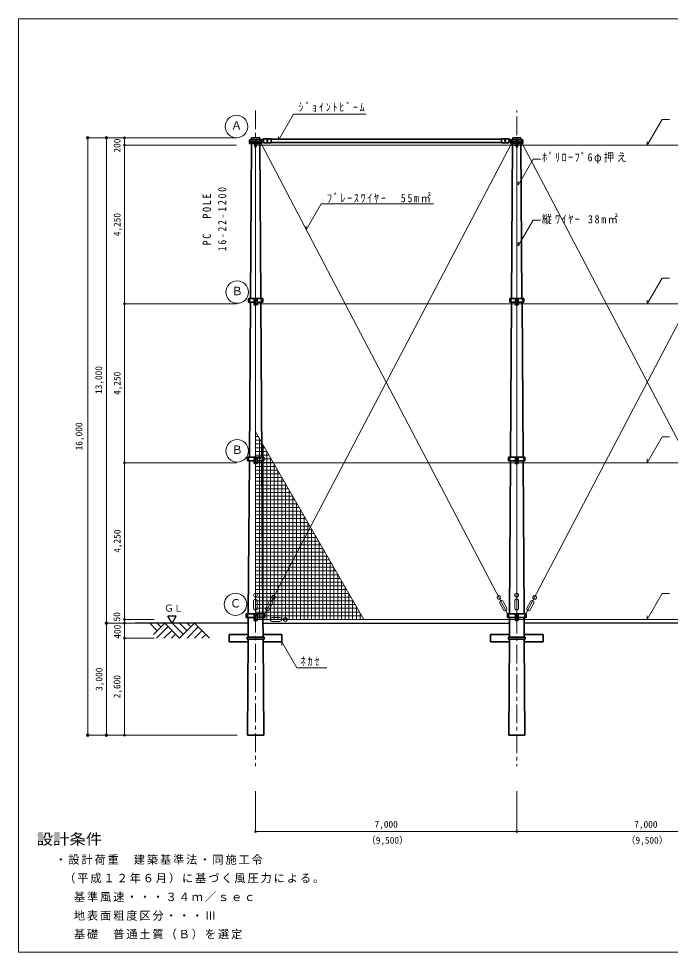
# Model space of a CAD drawing. Units: millimetres, scale not verified. Extents: x -17500 to 19500, y -11931 to 13069.
# Drawn here: x -17500 to -35, y -11931 to 13069 of the extents above; entities that cross this region are included whole.
import ezdxf
from ezdxf.enums import TextEntityAlignment as Align

# ---------------------------------------------------------------- set-up
doc = ezdxf.new("R2010")
doc.units = ezdxf.units.MM
doc.header["$LTSCALE"] = 100
doc.header["$PDMODE"] = 32
doc.header["$PDSIZE"] = 50
doc.linetypes.add('CHAIN1', pattern=[8, 5, -1, 1, -1])
for name, color, linetype, lineweight in [('0-0', 7, 'Continuous', 35), ('0-2', 7, 'Continuous', 35), ('0-3', 6, 'Continuous', 9), ('0-6', 5, 'Continuous', 9), ('0-9', 4, 'Continuous', 9), ('0-F', 3, 'Continuous', 25)]:
    doc.layers.add(name, color=color, linetype=linetype, lineweight=lineweight)
doc.styles.add('ＭＳ ゴシック', font='')
doc.styles.get('ＭＳ ゴシック').set_extended_font_data('MS Gothic')

msp = doc.modelspace()

# ---------------------------------------------------------------- linework, layer by layer
at = {"layer": '0-0', "color": 4, "linetype": 'CHAIN1', "lineweight": 9}
for p, q in [((-11149.6, 10607.7), (-11149.6, 9537.7)), ((-4149.6, 1152.9), (-4149.6, 10607.7)), ((-11149.6, 5554.7), (-11149.6, 5404.5)), ((-11149.7, 1304.3), (-11149.7, 1154.7)), ((-11149.6, -2869.1), (-11149.6, -6950.5)), ((-4149.7, -2894.1), (-4149.7, -6950.5))]:
    msp.add_line(p, q, dxfattribs=at)
at = {"layer": '0-0', "color": 4, "lineweight": 9}
for p, q in [((-15149.6, -6118.6), (-15149.6, 9881.4)), ((-12167.6, -3118.6), (-15149.6, -3118.6)), ((-12167.6, -6118.6), (-15649.6, -6118.6))]:
    msp.add_line(p, q, dxfattribs=at)
at = {"layer": '0-0'}
for p, q in [((-11311.6, 9775), (-10987.6, 9775)), ((-11259.6, 9881.4), (-11039.6, 9881.4)), ((-10987.6, 9725), (-10987.6, 9825)), ((-10736.2, 9855), (-10736.2, 9745)), ((-10736.2, 9845), (-9842.6, 9845)), ((-8801.3, 9845), (-4563.1, 9845)), ((-4311.6, 9775), (-3987.6, 9775)), ((-4259.6, 9881.4), (-4039.6, 9881.4)), ((-3987.6, 9725), (-3987.6, 9825)), ((-11174.6, 9725), (-11311.6, 9725)), ((-10987.6, 9725), (-11124.6, 9725)), ((-4174.6, 9725), (-4311.6, 9725)), ((-3987.6, 9725), (-4124.6, 9725)), ((-11855.8, -3618.6), (-11855.8, -3418.6)), ((-11855.8, -3418.6), (-11348.6, -3418.6)), ((-10950.7, -3418.6), (-10443.5, -3418.6)), ((-10443.5, -3418.6), (-10443.5, -3618.6)), ((-4855.8, -3618.6), (-4855.8, -3418.6)), ((-4855.8, -3418.6), (-4348.6, -3418.6)), ((-3950.7, -3418.6), (-3443.5, -3418.6)), ((-3443.5, -3418.6), (-3443.5, -3618.6)), ((-11349.9, -3618.6), (-11855.8, -3618.6)), ((-10443.5, -3618.6), (-10949.3, -3618.6)), ((-4349.9, -3618.6), (-4855.8, -3618.6)), ((-3443.5, -3618.6), (-3949.3, -3618.6))]:
    msp.add_line(p, q, dxfattribs=at)
at = {"layer": '0-0', "color": 6, "lineweight": 9}
for p, q in [((-10702.4, -2969), (-10498.6, -2969)), ((-10707.8, -3069), (-10503.3, -3069))]:
    msp.add_line(p, q, dxfattribs=at)
at = {"layer": '0-0', "color": 3, "lineweight": 25}
for p, q in [((-11346.6, -3118.6), (-14373.1, -3118.6)), ((-10952.7, -3118.6), (-4346.6, -3118.6)), ((2653.4, -3118.6), (-3952.7, -3118.6))]:
    msp.add_line(p, q, dxfattribs=at)
at = {"layer": '0-0', "color": 4, "lineweight": 9}
msp.add_lwpolyline([(-11649.6, 9881.4), (-15649.6, 9881.4), (-15649.6, -6118.6)], dxfattribs=at)
at = {"layer": '0-0'}
for points in [[(-11311.6, 9725), (-11311.6, 9825), (-10987.6, 9825)], [(-10936.2, 9745), (-10936.2, 9855), (-10736.2, 9855)], [(-4363.1, 9745), (-4363.1, 9855), (-4563.1, 9855), (-4563.1, 9745)], [(-4311.6, 9725), (-4311.6, 9825), (-3987.6, 9825)]]:
    msp.add_lwpolyline(points, dxfattribs=at)
for points in [[(-11174.6, 9665), (-11174.6, 9765), (-11124.6, 9765), (-11124.6, 9665)], [(-4124.6, 9665), (-4124.6, 9765), (-4174.6, 9765), (-4174.6, 9665)], [(-11374.6, -3543.6), (-11374.6, -3493.6), (-10924.6, -3493.6), (-10924.6, -3543.6)], [(-4374.6, -3543.6), (-4374.6, -3493.6), (-3924.6, -3493.6), (-3924.6, -3543.6)]]:
    msp.add_lwpolyline(points, close=True, dxfattribs=at)
for centre, radius in [((-11281.9, 9750), 10), ((-11281.8, 9800), 10), ((-11149.6, 9800), 10), ((-11149.6, 9750), 10), ((-11017.5, 9800), 10), ((-11017.5, 9750), 10), ((-10836.2, 9800), 15), ((-4463.1, 9800), 15), ((-4281.9, 9750), 10), ((-4281.8, 9800), 10), ((-4149.6, 9800), 10), ((-4149.6, 9750), 10), ((-4017.5, 9800), 10), ((-4017.5, 9750), 10), ((-11149.6, 9680), 10), ((-4149.6, 9680), 10)]:
    msp.add_circle(centre, radius, dxfattribs=at)
at = {"layer": '0-0', "color": 6, "lineweight": 9}
msp.add_circle((-10353.1, -3019), 50, dxfattribs=at)
for centre, start, end in [((-10703.4, -3019), 89.64203, 270.35797), ((-10503.1, -3019), 270.08791, 89.91209)]:
    msp.add_arc(centre, 50, start, end, dxfattribs=at)
at = {"layer": '0-0', "color": 4}
for p in [(-15649.6, 9881.4), (-15149.6, 9881.4), (-15149.6, -3118.6), (-15649.6, -6118.6), (-15149.6, -6118.6)]:
    msp.add_point(p, dxfattribs=at)
at = {"layer": '0-2'}
for p, q in [((-11259.6, 9881.4), (-11260, 9825)), ((-11039.6, 9881.4), (-11039.2, 9825)), ((-10987.6, 9825), (-10936.2, 9845)), ((-10987.6, 9775), (-10936.2, 9755)), ((-9842.6, 9845), (-8801.3, 9845)), ((-4311.6, 9825), (-4363.1, 9845)), ((-4311.6, 9775), (-4363.1, 9755)), ((-4259.6, 9881.4), (-4260, 9825)), ((-4039.6, 9881.4), (-4039.2, 9825)), ((-11260.7, 9725), (-11288.4, 5579.5)), ((-11038.6, 9725), (-11010.9, 5579.5)), ((-10936.2, 9745), (-10736.2, 9745)), ((-4363.1, 9745), (-4563.1, 9745)), ((-4288.4, 5579.5), (-4260.7, 9725)), ((-4038.6, 9725), (-4010.9, 5579.5)), ((-4340.2, 5579.5), (-3959.2, 5579.5)), ((-4340.2, 5579.5), (-4340.2, 5479.5)), ((-4187.2, 5554.5), (-4112.2, 5554.5)), ((-4112.2, 5554.5), (-4112.2, 5404.5)), ((-3959.2, 5579.5), (-3959.2, 5479.5)), ((-11289.1, 5479.5), (-11316.8, 1329.3)), ((-11010.2, 5479.5), (-10982.4, 1329.3)), ((-4340.2, 5479.5), (-4187.2, 5479.5)), ((-4316.8, 1329.3), (-4289.1, 5479.5)), ((-3959.2, 5479.5), (-4112.2, 5479.5)), ((-4010.2, 5479.5), (-3982.4, 1329.3)), ((-11367.5, 1329.3), (-10931.8, 1329.3)), ((-11187.2, 1304.3), (-11112.2, 1304.3)), ((-11112.2, 1304.3), (-11112.2, 1154.3)), ((-10931.8, 1329.3), (-10931.8, 1229.3)), ((-4367.6, 1329.3), (-3931.8, 1329.3)), ((-4187.2, 1304.3), (-4112.2, 1304.3)), ((-4112.2, 1304.3), (-4112.2, 1154.3)), ((-3931.8, 1329.3), (-3931.8, 1229.3)), ((-11317.5, 1229.3), (-11344.9, -2869.1)), ((-10981.8, 1229.3), (-10954.4, -2869.1)), ((-4344.9, -2867.8), (-4317.5, 1229.3)), ((-3981.8, 1229.3), (-3954.4, -2867.8)), ((-11345.6, -2969.1), (-11349.1, -3493.6)), ((-10953.7, -2969.1), (-10950.2, -3493.6)), ((-4345.6, -2969.1), (-4349.1, -3493.6)), ((-3953.7, -2969.1), (-3950.2, -3493.6)), ((-11349.4, -3543.6), (-11366.6, -6118.6)), ((-10949.8, -3543.6), (-10932.6, -6118.6)), ((-4349.4, -3543.6), (-4366.6, -6118.6)), ((-3949.8, -3543.6), (-3932.6, -6118.6)), ((-10932.6, -6118.6), (-11366.6, -6118.6)), ((-3932.6, -6118.6), (-4366.6, -6118.6))]:
    msp.add_line(p, q, dxfattribs=at)
for points in [[(-4187.2, 5554.5), (-4187.2, 5404.5), (-4112.2, 5404.5)], [(-11367.5, 1329.3), (-11367.5, 1229.3), (-11187.2, 1229.3)], [(-11187.2, 1304.3), (-11187.2, 1154.3), (-11112.2, 1154.3)], [(-10931.8, 1329.3), (-10931.8, 1229.3), (-11112.2, 1229.3)], [(-4367.6, 1329.3), (-4367.6, 1229.3), (-4187.2, 1229.3)], [(-4187.2, 1304.3), (-4187.2, 1154.3), (-4112.2, 1154.3)], [(-3931.8, 1329.3), (-3931.8, 1229.3), (-4112.2, 1229.3)]]:
    msp.add_lwpolyline(points, dxfattribs=at)
for centre in [(-4310.4, 5530), (-4149.5, 5529.3), (-3989.5, 5530.1), (-4149.5, 5429.7), (-11337.6, 1279.9), (-11149.4, 1279.2), (-10961.7, 1279.9), (-10961.7, 1279.9), (-4337.7, 1279.9), (-4149.4, 1279.2), (-3961.7, 1279.9), (-3961.7, 1279.9), (-11149.4, 1179.5), (-4149.4, 1179.5)]:
    msp.add_circle(centre, 10, dxfattribs=at)
at = {"layer": '0-3', "color": 7, "lineweight": 35}
for p, q in [((-10736.5, 9756.5), (-4563.1, 9756.5)), ((-11124.6, 9665), (-11174.6, 9665)), ((-4124.7, 9665), (-4174.7, 9665)), ((-11340.1, 5579.5), (-10959.1, 5579.5)), ((-11340.1, 5579.5), (-11340.1, 5479.5)), ((-11187.1, 5554.5), (-11112.1, 5554.5)), ((-11112.1, 5554.5), (-11112.1, 5404.5)), ((-10959.1, 5579.5), (-10959.1, 5479.5)), ((-11340.1, 5479.5), (-11187.1, 5479.5)), ((-10959.1, 5479.5), (-11112.1, 5479.5)), ((-11398.7, -2869.1), (-11398.7, -2969.1)), ((-11398.7, -2969.1), (-11186.9, -2969.1)), ((-11186.9, -2894.1), (-11112, -2894.1)), ((-11112, -2894.1), (-11112, -3044.1)), ((-10900.9, -2969.1), (-11112, -2969.1)), ((-4398.7, -2869.1), (-4398.7, -2969.1)), ((-4398.7, -2969.1), (-4186.9, -2969.1)), ((-4186.9, -2894.1), (-4112, -2894.1)), ((-4112, -2894.1), (-4112, -3044.1)), ((-3900.9, -2969.1), (-4112, -2969.1))]:
    msp.add_line(p, q, dxfattribs=at)
at = {"layer": '0-3', "color": 4, "linetype": 'CHAIN1'}
msp.add_line((-11149.6, 9665), (-11149.6, 9615), dxfattribs=at)
at = {"layer": '0-3'}
for p, q in [((-11149.6, 9615), (-11149.6, 9537.7)), ((-11149.6, 9535.7), (-11149.6, 5554.7)), ((-11124.6, 9679.8), (-4174.6, 9679.8)), ((-11004.4, 9725), (-4395.6, -2869.1)), ((-4295.5, 9725), (-10904.4, -2869.1)), ((-4149.6, 1289.2), (-4149.6, 9679.8)), ((-4124.6, 9679.8), (2825.4, 9679.8)), ((-4004.4, 9725), (2605, -2869.1)), ((2691.1, 9728.9), (-3905.1, -2869.1)), ((-11149.6, 1304.3), (-11149.6, 5405.6)), ((-11112.1, 5429.8), (-4187.2, 5429.8)), ((-4112.2, 5429.8), (2812.9, 5429.8)), ((-11149.6, -2894.1), (-11149.6, 1154.7)), ((-11112.2, 1179.8), (-4187.2, 1179.8)), ((-4149.7, 1154.3), (-4149.7, -2894.1)), ((-4112.2, 1179.8), (2812.8, 1179.8)), ((-11203.4, -2718.1), (-11203.4, -2514.4)), ((-11103.4, -2723.6), (-11103.4, -2519.1)), ((-10879, -2713.1), (-10786, -2536)), ((-10790.4, -2759.5), (-10697.5, -2582.5)), ((-4509.2, -2760.1), (-4602.9, -2583.4)), ((-4420.8, -2713.2), (-4514.6, -2536.6)), ((-4203.4, -2718.1), (-4203.4, -2514.4)), ((-4103.4, -2723.6), (-4103.4, -2519.1)), ((-3878.5, -2713.2), (-3784.7, -2536.6)), ((-3790.2, -2760.1), (-3696.4, -2583.4)), ((-11112, -3019.2), (-4186.9, -3019.2)), ((-4112, -3019.2), (2813.1, -3019.2))]:
    msp.add_line(p, q, dxfattribs=at)
at = {"layer": '0-3', "color": 7, "lineweight": 35}
for points in [[(-11187.1, 5554.5), (-11187.1, 5404.5), (-11112.1, 5404.5)], [(-11398.7, -2869.1), (-10900.9, -2869.1), (-10900.9, -2969.1)], [(-11186.9, -2894.1), (-11186.9, -3044.1), (-11112, -3044.1)], [(-4398.7, -2869.1), (-3900.9, -2869.1), (-3900.9, -2969.1)], [(-4186.9, -2894.1), (-4186.9, -3044.1), (-4112, -3044.1)]]:
    msp.add_lwpolyline(points, dxfattribs=at)
for centre in [(-11310.3, 5530), (-11149.4, 5529.3), (-10989.4, 5530.1), (-11149.4, 5429.7), (-11368.6, -2919.3), (-11149.2, -2919.3), (-10931, -2919.3), (-4368.6, -2919.3), (-4149.2, -2919.3), (-3931, -2919.3), (-11149.5, -3019), (-4149.5, -3019)]:
    msp.add_circle(centre, 10, dxfattribs=at)
at = {"layer": '0-3'}
for centre in [(-11153.4, -2368.9), (-10672.8, -2426.6), (-4628.2, -2428.3), (-4153.4, -2368.9), (-3671.1, -2428.3)]:
    msp.add_circle(centre, 50, dxfattribs=at)
for centre, radius, start, end in [((-11106.4, 9667.9), 68.3, 182.41425, 230.71629), ((-11192.9, 9667.9), 68.3, 309.28371, 357.58575), ((-4106.5, 9667.9), 68.3, 182.41425, 230.71629), ((-4193, 9667.9), 68.3, 309.28371, 357.58575), ((-11153.4, -2518.9), 50, 0.08791, 179.91209), ((-4153.4, -2518.9), 50, 0.08791, 179.91209), ((-11153.4, -2719.1), 50, 179.64203, 0.35797), ((-10834.7, -2736.3), 50, 152.31139, 332.31139), ((-10741.8, -2559.2), 50, 332.31139, 152.31139), ((-4558.8, -2560), 50, 28.02187, 207.90169), ((-4465.2, -2736.4), 50, 208.319, 27.60489), ((-4153.4, -2719.1), 50, 179.64203, 0.35797), ((-3834.2, -2736.4), 50, 152.39511, 331.681), ((-3740.6, -2560), 50, 332.09831, 151.97813)]:
    msp.add_arc(centre, radius, start, end, dxfattribs=at)
at = {"layer": '0-6'}
for p, q in [((-8249.6, -3019.2), (-11149.6, 2003.7)), ((-11149.6, 1980.8), (-11136.4, 1980.8)), ((-11149.6, 1880.8), (-11078.6, 1880.8)), ((-11149.6, 1780.8), (-11020.9, 1780.8)), ((-11049.6, -3019.2), (-11049.6, 1830.5)), ((-11149.6, 1680.8), (-10963.2, 1680.8)), ((-11149.6, 1580.8), (-10905.4, 1580.8)), ((-10949.6, -3019.2), (-10949.6, 1657.3)), ((-11149.6, 1480.8), (-10847.7, 1480.8)), ((-11149.6, 1380.8), (-10790, 1380.8)), ((-11149.6, 1280.8), (-10732.2, 1280.8)), ((-10849.6, -3019.2), (-10849.6, 1484.1)), ((-10749.6, -3019.2), (-10749.6, 1310.9)), ((-11149.6, 1180.8), (-10674.5, 1180.8)), ((-11149.6, 1080.8), (-10616.8, 1080.8)), ((-10649.6, -3019.2), (-10649.6, 1137.7)), ((-11149.6, 980.8), (-10559, 980.8)), ((-11149.6, 880.8), (-10501.3, 880.8)), ((-11149.6, 780.8), (-10443.6, 780.8)), ((-10549.6, -3019.2), (-10549.6, 964.5)), ((-10449.6, -3019.2), (-10449.6, 791.3)), ((-11149.6, 680.8), (-10385.8, 680.8)), ((-11149.6, 580.8), (-10328.1, 580.8)), ((-10349.6, -3019.2), (-10349.6, 618.1)), ((-11149.6, 480.8), (-10270.3, 480.8)), ((-11149.6, 380.8), (-10212.6, 380.8)), ((-11149.6, 280.8), (-10154.9, 280.8)), ((-10249.6, -3019.2), (-10249.6, 444.9)), ((-10149.6, -3019.2), (-10149.6, 271.7)), ((-11149.6, 180.8), (-10097.1, 180.8)), ((-11149.6, 80.8), (-10039.4, 80.8)), ((-10049.6, -3019.2), (-10049.6, 98.5)), ((-11149.6, -19.2), (-9981.7, -19.2)), ((-11149.6, -119.2), (-9923.9, -119.2)), ((-11149.6, -219.2), (-9866.2, -219.2)), ((-9949.6, -3019.2), (-9949.6, -74.7)), ((-9849.6, -3019.2), (-9849.6, -248)), ((-11149.6, -319.2), (-9808.5, -319.2)), ((-11149.6, -419.2), (-9750.7, -419.2)), ((-9749.6, -3019.2), (-9749.6, -421.2)), ((-11149.6, -519.2), (-9693, -519.2)), ((-11149.6, -619.2), (-9635.3, -619.2)), ((-11149.6, -719.2), (-9577.5, -719.2)), ((-9649.6, -3019.2), (-9649.6, -594.4)), ((-11149.6, -819.2), (-9519.8, -819.2)), ((-11149.6, -919.2), (-9462.1, -919.2)), ((-9549.6, -3019.2), (-9549.6, -767.6)), ((-9449.6, -3019.2), (-9449.6, -940.8)), ((-11149.6, -1019.2), (-9404.3, -1019.2)), ((-11149.6, -1119.2), (-9346.6, -1119.2)), ((-11149.6, -1219.2), (-9288.9, -1219.2)), ((-9349.6, -3019.2), (-9349.6, -1114)), ((-11149.6, -1319.2), (-9231.1, -1319.2)), ((-11149.6, -1419.2), (-9173.4, -1419.2)), ((-9249.6, -3019.2), (-9249.6, -1287.2)), ((-9149.6, -3019.2), (-9149.6, -1460.4)), ((-11149.6, -1519.2), (-9115.6, -1519.2)), ((-11149.6, -1619.2), (-9057.9, -1619.2)), ((-11149.6, -1719.2), (-9000.2, -1719.2)), ((-9049.6, -3019.2), (-9049.6, -1633.6)), ((-11149.6, -1819.2), (-8942.4, -1819.2)), ((-11149.6, -1919.2), (-8884.7, -1919.2)), ((-8949.6, -3019.2), (-8949.6, -1806.8)), ((-8849.6, -3019.2), (-8849.6, -1980)), ((-11149.6, -2019.2), (-8827, -2019.2)), ((-11149.6, -2119.2), (-8769.2, -2119.2)), ((-11149.6, -2219.2), (-8711.5, -2219.2)), ((-8749.6, -3019.2), (-8749.6, -2153.2)), ((-11149.6, -2319.2), (-8653.8, -2319.2)), ((-11149.6, -2419.2), (-8596, -2419.2)), ((-8649.6, -3019.2), (-8649.6, -2326.4)), ((-8549.6, -3019.2), (-8549.6, -2499.6)), ((-11149.6, -2519.2), (-8538.3, -2519.2)), ((-11149.6, -2619.2), (-8480.6, -2619.2)), ((-11149.6, -2719.2), (-8422.8, -2719.2)), ((-8449.6, -3019.2), (-8449.6, -2672.8)), ((-11149.6, -2819.2), (-8365.1, -2819.2)), ((-11149.6, -2919.2), (-8307.4, -2919.2)), ((-8349.6, -3019.2), (-8349.6, -2846))]:
    msp.add_line(p, q, dxfattribs=at)
at = {"layer": '0-9'}
for p, q in [((-14664.9, 9881.4), (-14664.9, -3118.6)), ((-11661.3, 9881.4), (-14664.9, 9881.4)), ((-11661.3, 9679.8), (-14664.9, 9679.8)), ((-11661.3, 5429.8), (-14664.9, 5429.8)), ((-11661.3, 1179.8), (-14664.9, 1179.8)), ((-11644.1, -3118.6), (-14667.2, -3118.6)), ((-14667.2, -3118.6), (-14667.2, -6118.6)), ((-13864.9, -3019.2), (-14664.9, -3019.2)), ((-13864.9, -3518.6), (-14667.2, -3518.6)), ((-13864.9, -3518.6), (-14667.2, -3518.6)), ((-11644.1, -6118.6), (-14667.2, -6118.6)), ((-11149.6, -7618.6), (-11149.6, -8700.3)), ((-4149.6, -7618.6), (-4149.6, -8700.3)), ((-4149.6, -7618.6), (-4149.6, -8700.3)), ((-11149.6, -8700.3), (2850.4, -8700.3))]:
    msp.add_line(p, q, dxfattribs=at)
for p in [(-14664.9, 9881.4), (-14664.9, 9679.8), (-14664.9, 5429.8), (-14664.9, 1179.8), (-14664.9, -3019.2), (-14667.2, -3118.6), (-14664.9, -3118.6), (-14667.2, -3518.6), (-14667.2, -3518.6), (-14667.2, -6118.6), (-11149.6, -8700.3), (-4149.6, -8700.3), (-4149.6, -8700.3)]:
    msp.add_point(p, dxfattribs=at)
at = {"layer": '0-F', "color": 2, "lineweight": 18}
for p, q in [((-17500, -11931.2), (-17500, 13068.8)), ((-17500, 13068.8), (19500, 13068.8)), ((19500, -11931.2), (-17500, -11931.2))]:
    msp.add_line(p, q, dxfattribs=at)
at = {"layer": '0-F', "color": 4, "lineweight": 9}
for p, q in [((-10537, 9817.4), (-10137, 10510.3)), ((-10137, 10510.3), (-8197.9, 10510.3)), ((-653.8, 9679.8), (-253.8, 10372.6)), ((-253.8, 10372.6), (-53.8, 10372.6)), ((-10537, 9817.4), (-10537, 9917.4)), ((-653.8, 9679.8), (-653.8, 9779.8)), ((-4110.5, 8610.8), (-3710.5, 9303.7)), ((-3710.5, 9303.7), (-3510.5, 9303.7)), ((-4110.5, 8610.8), (-4110.5, 8710.8)), ((-9792.1, 7415.3), (-9392.1, 8108.2)), ((-9392.1, 8108.2), (-6384.1, 8108.2)), ((-9792.1, 7415.3), (-9792.1, 7515.3)), ((-4110.5, 6982.6), (-3710.5, 7675.4)), ((-3710.5, 7675.4), (-3510.5, 7675.4)), ((-4110.5, 6982.6), (-4110.5, 7082.6)), ((-653.8, 5429.8), (-253.8, 6122.6)), ((-253.8, 6122.6), (-53.8, 6122.6)), ((-653.8, 5429.8), (-653.8, 5529.8)), ((-653.8, 1179.8), (-253.8, 1872.6)), ((-253.8, 1872.6), (-53.8, 1872.6)), ((-653.8, 1179.8), (-653.8, 1279.8)), ((-653.8, -3019.2), (-253.8, -2326.4)), ((-253.8, -2326.4), (-53.8, -2326.4)), ((-653.8, -3019.2), (-653.8, -2919.2)), ((-10443.5, -3618.6), (-10443.5, -3718.6)), ((-10443.5, -3618.6), (-10043.5, -4311.5)), ((-10043.5, -4311.5), (-9243.5, -4311.5))]:
    msp.add_line(p, q, dxfattribs=at)
at = {"layer": '0-F'}
for p, q in [((-13275.4, -2926), (-13497.8, -2926)), ((-13386.6, -3118.6), (-13497.8, -2926)), ((-13386.6, -3118.6), (-13275.4, -2926)), ((-13786.6, -3318.6), (-13986.6, -3118.6)), ((-13586.6, -3118.6), (-13886.6, -3418.6)), ((-13502, -3211.2), (-13809.5, -3518.6)), ((-13686.6, -3218.6), (-13786.6, -3118.6)), ((-13086.6, -3418.6), (-13386.6, -3118.6)), ((-12986.6, -3318.6), (-13186.6, -3118.6)), ((-12886.6, -3218.6), (-12986.6, -3118.6)), ((-12686.6, -3218.6), (-12986.6, -3518.6)), ((-12786.6, -3118.6), (-12386.6, -3518.6)), ((-13398.4, -3311.1), (-13606, -3518.6)), ((-13294.8, -3411), (-13402.4, -3518.6)), ((-12586.6, -3318.6), (-12786.6, -3518.6)), ((-12486.6, -3418.6), (-12586.6, -3518.6))]:
    msp.add_line(p, q, dxfattribs=at)
msp.add_lwpolyline([(-12786.6, -3118.6), (-13186.6, -3518.6), (-13586.6, -3118.6)], dxfattribs=at)
at = {"layer": '0-F', "color": 4, "lineweight": 9}
for centre in [(-11661.3, 10181.4), (-11643.2, 5747.9), (-11643.2, 1497.9), (-11688.5, -2613.3)]:
    msp.add_circle(centre, 300, dxfattribs=at)

# ---------------------------------------------------------------- texts
at = {"layer": '0-0', "color": 4, "style": 'ＭＳ ゴシック'}
for s, p in [('13,000', (-15208.4, 3019.5)), ('16,000', (-15736, 1509.2)), ('3,000', (-15199.6, -4931.1))]:
    msp.add_text(s, height=183.3, rotation=90, dxfattribs=at).set_placement(p, align=Align.BOTTOM_LEFT)
at = {"layer": '0-0', "char_height": 219.9, "attachment_point": 7, "rotation": 90, "style": 'ＭＳ ゴシック'}
for s, insert in [('\\T1.39;\\W0.85;16-22-1200', (-11934.1, 6841.5)), ('\\T1.33;\\W0.9;PC\u3000POLE', (-12345, 6996.3))]:
    msp.add_mtext(s, dxfattribs=dict(at, insert=insert))
at = {"layer": '0-3', "color": 7, "style": 'ＭＳ ゴシック', "width": 1.1}
msp.add_text('設計条件', height=293.3, dxfattribs=at).set_placement((-17020, -9135.2), align=Align.BOTTOM_LEFT)
at = {"layer": '0-3', "color": 7, "char_height": 219.9, "attachment_point": 7, "style": 'ＭＳ ゴシック'}
for s, insert in [('\\T1.17;・設計荷重\u3000建築基準法・同施工令', (-16520, -9585.2)), ('\\T1.17;（平成１２年６月）に基づく風圧力による。', (-16280.5, -10085.2)), ('\\T1.17;基準風速・・・３４ｍ／ｓｅｃ', (-16020, -10585.2)), ('\\T1.17;地表面粗度区分・・・Ⅲ', (-16020, -11085.2)), ('\\T1.17;基礎\u3000普通土質（Ｂ）を選定', (-16020, -11585.2))]:
    msp.add_mtext(s, dxfattribs=dict(at, insert=insert))
at = {"layer": '0-9', "style": 'ＭＳ ゴシック'}
for s, p in [('200', (-14715.8, 9483.7)), ('4,250', (-14714.9, 7242.3)), ('4,250', (-14714.9, 2992.3)), ('4,250', (-14714.9, -1232.2)), ('50', (-14723, -3072.1)), ('400', (-14710.8, -3532.8)), ('2,600', (-14717.2, -5131.1))]:
    msp.add_text(s, height=183.3, rotation=90, dxfattribs=at).set_placement(p, align=Align.BOTTOM_LEFT)
for s, p in [('7,000', (-7962.1, -8650.3)), ('7,000', (-1002.2, -8650.3)), ('（9,500）', (-8185.9, -9077.4)), ('（9,500）', (-1226, -9077.4))]:
    msp.add_text(s, height=183.3, dxfattribs=at).set_placement(p, align=Align.BOTTOM_LEFT)
at = {"layer": '0-F', "color": 7, "style": 'ＭＳ ゴシック'}
for s, p in [('Ａ', (-11811.3, 10031.4)), ('Ｂ', (-11793.2, 5597.9)), ('Ｂ', (-11793.2, 1347.9)), ('Ｃ', (-11838.5, -2763.3))]:
    msp.add_text(s, height=219.9, dxfattribs=at).set_placement(p, align=Align.BOTTOM_LEFT)
at = {"layer": '0-F', "color": 4, "style": 'ＭＳ ゴシック'}
msp.add_text('ＧＬ', height=183.3, dxfattribs=at).set_placement((-13601.9, -2862.5), align=Align.BOTTOM_LEFT)
at = {"layer": '0-F', "color": 7, "char_height": 219.9, "attachment_point": 7, "style": 'ＭＳ ゴシック'}
for s, insert in [('\\T1.39;\\W0.85;ｼﾞｮｲﾝﾄﾋﾞｰﾑ', (-9994.7, 10573.8)), ('\\T1.29;\\W0.9;ﾎﾟﾘﾛｰﾌﾟ6φ押え', (-3471.9, 9187.3)), ('\\T1.33;\\W0.9;ﾌﾞﾚｰｽﾜｲﾔｰ\u300055m㎡', (-9235.4, 8142.1)), ('\\T1.31;\\W0.9;縦ﾜｲﾔｰ\\~38m㎡', (-3479.4, 7562.9)), ('\\T1.38;\\W0.9;ﾈｶｾ', (-9944.4, -4263.5))]:
    msp.add_mtext(s, dxfattribs=dict(at, insert=insert))

doc.saveas('drawing.dxf')
